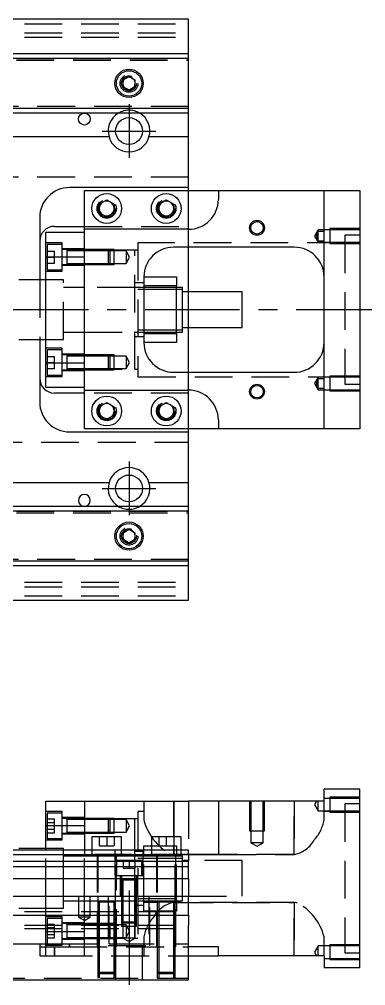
# Model space of a CAD drawing. Extents: x -20 to 992, y -268 to 102.
# Drawn here: x 703.1 to 819.5, y -226.9 to 97.5 of the extents above; entities that cross this region are included whole.
import ezdxf

# ---------------------------------------------------------------- set-up
doc = ezdxf.new("R2010")
doc.units = 0
doc.linetypes.add('CENTER', pattern=[50.8, 31.75, -6.35, 6.35, -6.35])
doc.linetypes.add('DASHED', pattern=[19.05, 12.7, -6.35])
doc.layers.get('0').update_dxf_attribs({"linetype": 'CONTINUOUS'})
doc.layers.add('CENTER', color=1, linetype='CENTER')

msp = doc.modelspace()

# ---------------------------------------------------------------- linework, layer by layer
at = {"color": 7, "linetype": 'CONTINUOUS'}
for p, q in [((760, 97.5), (455, 97.5)), ((760, 86), (760, 97.5)), ((455, 86), (760, 86)), ((455, 84.460392), (760, 84.460392)), ((760, 84.460392), (760, 86)), ((760, 67.539608), (760, 84.460392)), ((738, 77.1547), (740, 78.309402)), ((740, 78.309402), (742, 77.1547)), ((738, 74.8453), (738, 77.1547)), ((740, 73.690598), (738, 74.8453)), ((742, 74.8453), (740, 73.690598)), ((742, 77.1547), (742, 74.8453)), ((760, 67.539608), (455, 67.539608)), ((760, 66), (455, 66)), ((760, 66), (760, 67.539608)), ((760, 58), (760, 66)), ((733.291796, 58), (626.708204, 58)), ((760, 58), (746.708204, 58)), ((760, 41), (760, 58)), ((760, 41), (720, 41)), ((725, 27), (725, 40)), ((725, 40), (770, 40)), ((760, 40), (760, 41)), ((770, 40), (770, 37)), ((770, 40), (805.5, 40)), ((805.5, -40), (805.5, 40)), ((805.5, 40), (817.5, 40)), ((817.5, 40), (817.5, -40)), ((730, 35.443376), (732.5, 36.886752)), ((732.5, 36.886752), (735, 35.443376)), ((750, 35.443376), (752.5, 36.886752)), ((752.5, 36.886752), (755, 35.443376)), ((730, 32.556624), (730, 35.443376)), ((732.5, 31.113248), (730, 32.556624)), ((735, 32.556624), (732.5, 31.113248)), ((735, 35.443376), (735, 32.556624)), ((750, 32.556624), (750, 35.443376)), ((752.5, 31.113248), (750, 32.556624)), ((755, 32.556624), (752.5, 31.113248)), ((755, 35.443376), (755, 32.556624)), ((710, 31), (710, 10)), ((712, 17.78342), (712, 26)), ((712, 26), (725, 26)), ((715, 28), (725, 28)), ((760, 27), (725, 27)), ((725, 17.78342), (725, 27)), ((795.5, 21), (755, 21)), ((760, 6), (760, 21)), ((712, 17.78342), (725, 17.78342)), ((712, -17.78342), (712, 17.78342)), ((725, -17.78342), (725, 17.78342)), ((725, -17.78342), (725, 17.78342)), ((712, 10), (703, 10)), ((745, 11), (756, 11)), ((745, 11), (745, -11)), ((756, 11), (756, 8)), ((745, 6.75), (743, 6.75)), ((756, 8), (745, 8)), ((756, 6.75), (745, 6.75)), ((756, -8), (756, 8)), ((758, 7.5), (756, 7.5)), ((758, 6.75), (756, 6.75)), ((758, -7.5), (758, 7.5)), ((778, 6), (758, 6)), ((778, -6), (778, 6)), ((758, -6), (778, -6)), ((760, -21), (760, -6)), ((743, -6.75), (745, -6.75)), ((745, -6.75), (756, -6.75)), ((745, -8), (756, -8)), ((756, -6.75), (758, -6.75)), ((756, -7.5), (758, -7.5)), ((756, -8), (756, -11)), ((703, -10), (712, -10)), ((710, -10), (710, -31)), ((756, -11), (745, -11)), ((712, -17.78342), (725, -17.78342)), ((712, -26), (712, -17.78342)), ((725, -27), (725, -17.78342)), ((755, -21), (795.5, -21)), ((712, -26), (725, -26)), ((725, -28), (715, -28)), ((725, -27), (760, -27)), ((725, -40), (725, -27)), ((730, -32.556624), (732.5, -31.113248)), ((732.5, -31.113248), (735, -32.556624)), ((750, -32.556624), (752.5, -31.113248)), ((752.5, -31.113248), (755, -32.556624)), ((730, -35.443376), (730, -32.556624)), ((732.5, -36.886752), (730, -35.443376)), ((735, -35.443376), (732.5, -36.886752)), ((735, -32.556624), (735, -35.443376)), ((750, -35.443376), (750, -32.556624)), ((752.5, -36.886752), (750, -35.443376)), ((755, -35.443376), (752.5, -36.886752)), ((755, -32.556624), (755, -35.443376)), ((770, -37), (770, -40)), ((720, -41), (760, -41)), ((770, -40), (725, -40)), ((760, -41), (760, -40)), ((760, -58), (760, -41)), ((805.5, -40), (770, -40)), ((817.5, -40), (805.5, -40)), ((626.708204, -58), (733.291796, -58)), ((746.708204, -58), (760, -58)), ((760, -66), (760, -58)), ((455, -66), (760, -66)), ((455, -67.539608), (760, -67.539608)), ((760, -67.539608), (760, -66)), ((760, -84.460392), (760, -67.539608)), ((738, -74.8453), (740, -73.690598)), ((740, -73.690598), (742, -74.8453)), ((738, -77.1547), (738, -74.8453)), ((740, -78.309402), (738, -77.1547)), ((742, -77.1547), (740, -78.309402)), ((742, -74.8453), (742, -77.1547)), ((760, -84.460392), (455, -84.460392)), ((760, -86), (455, -86)), ((760, -86), (760, -84.460392)), ((760, -97.5), (760, -86)), ((455, -97.5), (760, -97.5)), ((805.5, -164.93), (805.5, -160.93)), ((817.5, -160.93), (805.5, -160.93)), ((817.5, -220.93), (817.5, -160.93)), ((712, -173.14658), (712, -164.93)), ((712, -164.93), (725, -164.93)), ((725, -164.93), (760, -164.93)), ((725, -164.93), (725, -181.43)), ((770, -164.93), (760, -164.93)), ((770, -164.93), (770, -182.93)), ((805.5, -164.93), (770, -164.93)), ((719.1, -170.752326), (719.1, -170.753182)), ((712, -173.14658), (725, -173.14658)), ((712, -181.43), (712, -173.14658)), ((719.1, -173.1023), (719.1, -173.38317)), ((719.1, -175.019328), (719.1, -175.752336)), ((737.5, -176.93), (727.5, -176.93)), ((727.5, -176.93), (727.5, -181.43)), ((737.5, -181.43), (737.5, -176.93)), ((757.5, -176.93), (747.5, -176.93)), ((747.5, -176.93), (747.5, -181.43)), ((757.5, -181.43), (757.5, -176.93)), ((760, -181.43), (454.5, -181.43)), ((712, -180.93), (703, -180.93)), ((760, -182.969608), (760, -181.43)), ((760, -182.969608), (454.5, -182.969608)), ((770, -182.93), (760, -182.93)), ((760, -182.969608), (760, -185.090392)), ((454.5, -185.090392), (760, -185.090392)), ((760, -187.000532), (454.5, -187.000532)), ((760, -187.000532), (760, -185.090392)), ((760, -191.111934), (760, -187.000532)), ((760, -191.111934), (454.5, -191.111934)), ((760, -191.111934), (760, -196.93)), ((0, -196.93), (760, -196.93)), ((760, -203.23), (760, -196.93)), ((0, -203.23), (760, -203.23)), ((760, -203.23), (760, -206.63)), ((719.1, -206.107664), (719.1, -206.50767)), ((719.1, -206.50767), (719.1, -206.63)), ((760, -224.93), (760, -206.63)), ((719.1, -208.465624), (719.1, -208.749714)), ((719.1, -210.70767), (719.1, -211.107674)), ((770, -213.93), (760, -213.93)), ((770, -216.93), (770, -213.93)), ((760, -216.93), (770, -216.93)), ((805.5, -216.93), (770, -216.93)), ((805.5, -216.93), (805.5, -220.93)), ((817.5, -220.93), (805.5, -220.93)), ((0, -224.93), (760, -224.93))]:
    msp.add_line(p, q, dxfattribs=at)
at = {"color": 3, "linetype": 'DASHED'}
for p, q in [((0, 96), (760, 96)), ((0, 93), (760, 93)), ((0, 91.5), (760, 91.5)), ((454.5, 84.403994), (760, 84.403994)), ((454.5, 83.8), (760, 83.8)), ((737.5, 76), (737.534018, 76.411016)), ((760, 68.2), (454.5, 68.2)), ((760, 67.596006), (454.5, 67.596006)), ((760, 44.5), (5.640312, 44.5)), ((760, 28), (760, 40)), ((729.5, 34), (729.520026, 34.346056)), ((749.5, 34), (749.520026, 34.346056)), ((725, 28), (760, 28)), ((725, 17.78342), (725, 26)), ((760, 27), (760, 28)), ((760, 21), (760, 27)), ((803.5, 26.848738), (802.287564, 24.748738)), ((803.163852, 25.611128), (803.302956, 25.985522)), ((803.302956, 25.985522), (803.5, 26.435254)), ((803.5, 26.435254), (803.5, 26.848738)), ((807.5, 26.848738), (803.5, 26.848738)), ((803.5, 23.06222), (803.5, 26.435794)), ((803.5, 26.435254), (805.5, 26.435254)), ((807.5, 27.248732), (807.5, 22.248742)), ((817.5, 27.248732), (807.5, 27.248732)), ((817.5, 26.848738), (807.5, 26.848738)), ((802.287564, 24.748738), (803.5, 22.648738)), ((803.016436, 24.911344), (803.060666, 25.226886)), ((803.060666, 25.226886), (803.163852, 25.611128)), ((803.5, 22.648738), (803.5, 23.06222)), ((805.5, 23.06222), (803.5, 23.06222)), ((812.5, 25), (812.5, -25)), ((817.5, 25), (812.5, 25)), ((717.5, 22.42767), (712, 22.42767)), ((712.5, 21.92767), (712.5, 13.42767)), ((717.5, 21.92767), (712.5, 21.92767)), ((712.5, 19.67767), (715, 19.67767)), ((715, 17.67767), (715, 19.67767)), ((717.5, 12.92767), (717.5, 22.42767)), ((725, 20.42767), (717.5, 20.42767)), ((719.1, 20.17767), (717.5, 20.17767)), ((719.1, 20.17767), (719.095, 20.17767)), ((719.1, 20.17767), (719.1, 19.92022)), ((719.105, 20.17767), (719.1, 20.17767)), ((724.99998, 20.17767), (719.1, 20.17767)), ((719.1, 19.92022), (719.1, 15.435068)), ((724.99998, 19.77767), (719.1, 19.77767)), ((733.1, 20.17767), (725, 20.17767)), ((733.1, 20.177664), (725, 20.177664)), ((742, 20), (725, 20)), ((733.5, 19.77767), (725, 19.77767)), ((733.1, 15.17767), (733.1, 20.17767)), ((733.5, 19.77767), (733.1, 20.17767)), ((735, 20.177664), (733.10002, 20.177664)), ((733.5, 19.77767), (733.5, 15.57767)), ((735, 19.77767), (733.50002, 19.77767)), ((735, 15.177674), (735, 20.177664)), ((739, 19.77767), (735, 19.77767)), ((739, 19.77767), (739, 15.57767)), ((740.212436, 17.67767), (739, 19.77767)), ((742, -20), (742, 20)), ((743, 20), (742, 20)), ((743, 22.5), (743, -22.5)), ((812.5, 22.5), (743, 22.5)), ((803.5, 22.648738), (807.5, 22.648738)), ((807.5, 22.648738), (817.5, 22.648738)), ((807.5, 22.248742), (817.5, 22.248742)), ((712.5, 17.67767), (715, 17.67767)), ((715, 15.67767), (715, 17.67767)), ((739, 15.57767), (740.212436, 17.67767)), ((712.5, 15.67767), (715, 15.67767)), ((712.5, 13.42767), (717.5, 13.42767)), ((717.5, 15.17767), (719.1, 15.17767)), ((717.5, 14.92767), (725, 14.92767)), ((719.095, 15.17767), (719.1, 15.17767)), ((719.1, 15.57767), (724.99998, 15.57767)), ((719.1, 15.435068), (719.1, 15.17767)), ((719.1, 15.17767), (719.105, 15.17767)), ((719.1, 15.17767), (724.99998, 15.17767)), ((725, 15.57767), (733.5, 15.57767)), ((725, 15.177674), (733.1, 15.177674)), ((725, 15.17767), (733.1, 15.17767)), ((733.1, 15.17767), (733.5, 15.57767)), ((733.10002, 15.177674), (735, 15.177674)), ((733.50002, 15.57767), (735, 15.57767)), ((735, 15.57767), (739, 15.57767)), ((710, 10), (710, -10)), ((712, 12.92767), (717.5, 12.92767)), ((718, 10), (712, 10)), ((718, -10), (718, 10)), ((725, 7.5), (718, 7.5)), ((742, 7.5), (725, 7.5)), ((745, 9), (742, 9)), ((743, 7.5), (742, 7.5)), ((743, 7.5), (742.995, 7.5)), ((745, 7.5), (743, 7.5)), ((743.005, 7.5), (743, 7.5)), ((756, 7.5), (745, 7.5)), ((760, -6), (760, 6)), ((718, -7.5), (725, -7.5)), ((725, -7.5), (742, -7.5)), ((742, -7.5), (743, -7.5)), ((742, -9), (745, -9)), ((742.995, -7.5), (743, -7.5)), ((743, -7.5), (745, -7.5)), ((743, -7.5), (743.005, -7.5)), ((745, -7.5), (756, -7.5)), ((712, -10), (718, -10)), ((717.5, -12.92767), (712, -12.92767)), ((717.5, -22.42767), (717.5, -12.92767)), ((712.5, -13.42767), (712.5, -21.92767)), ((717.5, -13.42767), (712.5, -13.42767)), ((712.5, -15.67767), (715, -15.67767)), ((715, -17.67767), (715, -15.67767)), ((725, -14.92767), (717.5, -14.92767)), ((719.1, -15.17767), (717.5, -15.17767)), ((719.1, -15.17767), (719.095, -15.17767)), ((719.1, -15.17767), (719.1, -15.435118)), ((724.99998, -15.17767), (719.1, -15.17767)), ((719.105, -15.17767), (719.1, -15.17767)), ((719.1, -15.435118), (719.1, -19.920272)), ((724.99998, -15.57767), (719.1, -15.57767)), ((733.1, -15.17767), (725, -15.17767)), ((733.1, -15.177674), (725, -15.177674)), ((733.5, -15.57767), (725, -15.57767)), ((733.1, -20.17767), (733.1, -15.17767)), ((733.5, -15.57767), (733.1, -15.17767)), ((735, -15.177674), (733.10002, -15.177674)), ((733.5, -15.57767), (733.5, -19.77767)), ((735, -15.57767), (733.50002, -15.57767)), ((735, -20.177664), (735, -15.177674)), ((739, -15.57767), (735, -15.57767)), ((739, -15.57767), (739, -19.77767)), ((740.212436, -17.67767), (739, -15.57767)), ((712.5, -17.67767), (715, -17.67767)), ((715, -19.67767), (715, -17.67767)), ((725, -26), (725, -17.78342)), ((739, -19.77767), (740.212436, -17.67767)), ((712, -22.42767), (717.5, -22.42767)), ((712.5, -19.67767), (715, -19.67767)), ((712.5, -21.92767), (717.5, -21.92767)), ((717.5, -20.17767), (719.1, -20.17767)), ((717.5, -20.42767), (725, -20.42767)), ((719.095, -20.17767), (719.1, -20.17767)), ((719.1, -19.77767), (724.99998, -19.77767)), ((719.1, -19.920272), (719.1, -20.17767)), ((719.1, -20.17767), (724.99998, -20.17767)), ((719.1, -20.17767), (719.105, -20.17767)), ((725, -19.77767), (733.5, -19.77767)), ((725, -20), (742, -20)), ((725, -20.177664), (733.1, -20.177664)), ((725, -20.17767), (733.1, -20.17767)), ((733.1, -20.17767), (733.5, -19.77767)), ((733.10002, -20.177664), (735, -20.177664)), ((733.50002, -19.77767), (735, -19.77767)), ((735, -19.77767), (739, -19.77767)), ((742, -20), (743, -20)), ((743, -22.5), (812.5, -22.5)), ((760, -27), (760, -21)), ((803.5, -22.648738), (802.287564, -24.748738)), ((803.5, -23.06222), (803.5, -22.648738)), ((807.5, -22.648738), (803.5, -22.648738)), ((807.5, -22.248742), (807.5, -27.248732)), ((817.5, -22.248742), (807.5, -22.248742)), ((817.5, -22.648738), (807.5, -22.648738)), ((802.287564, -24.748738), (803.5, -26.848738)), ((803.016436, -24.586132), (803.060666, -24.27059)), ((803.060666, -24.27059), (803.163852, -23.886348)), ((803.163852, -23.886348), (803.302956, -23.511954)), ((803.302956, -23.511954), (803.5, -23.06222)), ((803.5, -26.435254), (803.5, -23.06168)), ((803.5, -23.06222), (805.5, -23.06222)), ((812.5, -25), (817.5, -25)), ((760, -28), (725, -28)), ((760, -28), (760, -27)), ((760, -40), (760, -28)), ((803.5, -26.848738), (803.5, -26.435254)), ((805.5, -26.435254), (803.5, -26.435254)), ((803.5, -26.848738), (807.5, -26.848738)), ((807.5, -26.848738), (817.5, -26.848738)), ((807.5, -27.248732), (817.5, -27.248732)), ((729.5, -34), (729.520026, -33.653944)), ((749.5, -34), (749.520026, -33.653944)), ((5.640312, -44.5), (760, -44.5)), ((454.5, -67.596006), (760, -67.596006)), ((454.5, -68.2), (760, -68.2)), ((742.483582, -75.713962), (742.5, -76)), ((760, -83.8), (454.5, -83.8)), ((760, -84.403994), (454.5, -84.403994)), ((0, -91.5), (760, -91.5)), ((0, -93), (760, -93)), ((0, -96), (760, -96)), ((745, -164.93), (745, -171.302214)), ((755, -176.93), (755, -164.93)), ((755, -164.93), (755, -176.93)), ((760, -164.93), (760, -181.43)), ((780.500006, -164.93), (780.500006, -174.93)), ((780.9, -164.93), (780.9, -174.93)), ((785.1, -174.93), (785.1, -164.93)), ((785.499994, -174.93), (785.499994, -164.93)), ((795.5, -164.93), (795.5, -182.852252)), ((795.5, -182.852252), (795.5, -164.93)), ((803.009982, -164.93), (802.287564, -166.181262)), ((803.5, -168.281262), (803.5, -164.93)), ((807.5, -164.081262), (805.5, -164.081262)), ((805.5, -171.302214), (805.5, -164.93)), ((807.5, -163.681268), (807.5, -168.681258)), ((817.5, -163.681268), (807.5, -163.681268)), ((817.5, -164.081262), (807.5, -164.081262)), ((717.5, -168.50233), (712, -168.50233)), ((717.5, -173.25233), (717.5, -168.50233)), ((743, -168.43), (743, -189.93)), ((745, -168.43), (743, -168.43)), ((802.287564, -166.181262), (803.5, -168.281262)), ((803.5, -168.281262), (807.5, -168.281262)), ((812.5, -168.43), (805.5, -168.43)), ((807.5, -168.281262), (817.5, -168.281262)), ((807.5, -168.681258), (817.5, -168.681258)), ((812.5, -165.93), (812.5, -215.93)), ((817.5, -165.93), (812.5, -165.93)), ((712.5, -169.00233), (712.5, -173.25233)), ((717.5, -169.00233), (712.5, -169.00233)), ((712.5, -170.94293), (715, -170.94293)), ((715, -172.09763), (715, -170.94293)), ((725, -170.50233), (717.5, -170.50233)), ((719.1, -170.75233), (717.5, -170.75233)), ((719.1, -170.75233), (719.095, -170.75233)), ((719.1, -170.75233), (719.1, -171.00978)), ((719.1, -171.009798), (719.1, -170.75233)), ((724.99998, -170.75233), (719.1, -170.75233)), ((719.105, -170.75233), (719.1, -170.75233)), ((719.1, -171.00978), (719.1, -173.25233)), ((724.99998, -171.15233), (719.1, -171.15233)), ((733.1, -170.75233), (725, -170.75233)), ((733.1, -170.752336), (725, -170.752336)), ((742, -170.93), (725, -170.93)), ((733.5, -171.15233), (725, -171.15233)), ((733.1, -173.25233), (733.1, -170.75233)), ((733.5, -171.15233), (733.1, -170.75233)), ((735, -170.752336), (733.10002, -170.752336)), ((733.5, -171.15233), (733.5, -173.25233)), ((735, -171.15233), (733.50002, -171.15233)), ((735, -175.752326), (735, -170.752336)), ((739, -171.15233), (735, -171.15233)), ((739, -171.15233), (739, -173.25233)), ((740.212436, -173.25233), (739, -171.15233)), ((742, -181.43), (742, -170.93)), ((743, -170.93), (742, -170.93)), ((712.5, -172.09763), (715, -172.09763)), ((712.5, -173.25233), (712.5, -177.50233)), ((712.5, -174.407032), (715, -174.407032)), ((715, -174.407032), (715, -172.09763)), ((715, -175.561732), (715, -174.407032)), ((717.5, -178.00233), (717.5, -173.25233)), ((719.1, -173.25233), (719.1, -175.019324)), ((719.1, -175.019324), (719.1, -175.494932)), ((733.1, -175.75233), (733.1, -173.25233)), ((733.5, -173.25233), (733.5, -175.35233)), ((739, -173.25233), (739, -175.35233)), ((739, -175.35233), (740.212436, -173.25233)), ((780.500006, -174.93), (785.499994, -174.93)), ((780.9, -174.93), (780.9, -178.93)), ((785.1, -178.93), (785.1, -174.93)), ((712, -178.00233), (717.5, -178.00233)), ((712.5, -175.561732), (715, -175.561732)), ((712.5, -177.50233), (717.5, -177.50233)), ((717.5, -175.75233), (719.1, -175.75233)), ((717.5, -176.00233), (725, -176.00233)), ((719.095, -175.75233), (719.1, -175.75233)), ((719.1, -175.35233), (724.99998, -175.35233)), ((719.1, -175.494932), (719.1, -175.75233)), ((719.1, -175.75233), (724.99998, -175.75233)), ((719.1, -175.75233), (719.105, -175.75233)), ((725, -175.35233), (733.5, -175.35233)), ((725, -175.752326), (733.1, -175.752326)), ((725, -175.75233), (733.1, -175.75233)), ((730, -176.93), (730, -179.93)), ((732.5, -176.93), (732.5, -179.93)), ((733.1, -175.75233), (733.5, -175.35233)), ((733.10002, -175.752326), (735, -175.752326)), ((733.50002, -175.35233), (735, -175.35233)), ((735, -175.35233), (739, -175.35233)), ((735, -176.93), (735, -179.93)), ((750, -176.93), (750, -179.93)), ((752.5, -176.93), (752.5, -179.93)), ((755, -176.93), (755, -179.93)), ((718, -180.93), (712, -180.93)), ((712, -196.93), (712, -181.43)), ((718, -181.43), (718, -180.93)), ((718, -190.93), (718, -181.43)), ((725, -181.43), (725, -182.93)), ((727.5, -181.43), (727.5, -182.93)), ((730, -179.93), (732.5, -179.93)), ((732.5, -179.93), (735, -179.93)), ((735.25, -181.43), (735.25, -189.93)), ((737.5, -182.93), (737.5, -181.43)), ((742, -182.93), (742, -181.43)), ((744.75, -189.93), (744.75, -181.43)), ((745, -179.93), (747.5, -179.93)), ((745, -181.43), (745, -179.93)), ((745, -182.93), (745, -181.43)), ((747.5, -179.93), (750, -179.93)), ((747.5, -181.43), (747.5, -182.93)), ((750, -179.93), (752.5, -179.93)), ((752.5, -179.93), (755, -179.93)), ((755, -179.93), (756, -179.93)), ((755, -182.852252), (755, -179.93)), ((755, -179.93), (755, -181.43)), ((755, -181.43), (755, -182.852252)), ((756, -179.93), (756, -181.43)), ((756, -181.43), (756, -182.93)), ((757.5, -182.93), (757.5, -181.43)), ((785.1, -178.93), (780.9, -178.93)), ((780.9, -178.93), (783, -180.142436)), ((783, -180.142436), (785.1, -178.93)), ((725, -183.43), (718, -183.43)), ((760, -182.93), (725, -182.93)), ((725, -196.93), (725, -182.93)), ((729.5, -183.43), (725, -183.43)), ((729.25, -182.93), (729.25, -213.93)), ((729.5, -182.93), (729.5, -196.93)), ((735.5, -183.43), (729.5, -183.43)), ((735.5, -198.935), (735.5, -182.93)), ((742, -183.43), (735.5, -183.43)), ((735.75, -184.93), (735.75, -182.93)), ((745, -181.93), (742, -181.93)), ((742, -184.93), (742, -182.93)), ((743, -183.43), (742, -183.43)), ((743, -183.43), (742.995, -183.43)), ((745, -183.43), (743, -183.43)), ((743.005, -183.43), (743, -183.43)), ((745, -184.18), (743, -184.18)), ((745, -198.93), (745, -182.93)), ((749.5, -183.43), (745, -183.43)), ((749.5, -184.18), (745, -184.18)), ((749.25, -182.93), (749.25, -213.93)), ((749.5, -182.93), (749.5, -198.935)), ((755.5, -183.43), (749.5, -183.43)), ((755.5, -184.18), (749.5, -184.18)), ((753.951654, -182.710384), (754.307618, -182.790138)), ((754.307618, -182.790138), (754.65068, -182.836404)), ((754.65068, -182.836404), (755, -182.852252)), ((755, -182.852252), (756, -182.852252)), ((795.5, -182.852252), (755, -182.852252)), ((755.5, -198.935), (755.5, -182.93)), ((756, -183.43), (755.5, -183.43)), ((756, -184.18), (755.5, -184.18)), ((755.75, -213.93), (755.75, -182.93)), ((756, -182.852252), (757.5, -182.852252)), ((756, -198.93), (756, -182.93)), ((758, -183.43), (756, -183.43)), ((758, -184.18), (756, -184.18)), ((757.5, -182.852252), (760, -182.852252)), ((758, -190.93), (758, -183.43)), ((760, -182.852252), (770, -182.852252)), ((770, -182.852252), (795.5, -182.852252)), ((744.25, -184.93), (735.75, -184.93)), ((735.75, -184.93), (735.75, -189.93)), ((738, -184.93), (738, -187.43)), ((738, -187.43), (740, -187.43)), ((740, -184.93), (740, -187.43)), ((740, -187.43), (742, -187.43)), ((742, -184.93), (742, -187.43)), ((742, -190.93), (742, -187.43)), ((744.25, -189.93), (744.25, -184.93)), ((760, -184.93), (758, -184.93)), ((778, -184.93), (760, -184.93)), ((778, -190.93), (778, -184.93)), ((718, -196.93), (718, -190.93)), ((735.25, -189.93), (744.75, -189.93)), ((735.75, -213.93), (735.75, -189.93)), ((737, -189.93), (737, -196.93)), ((737.5, -189.93), (737.5, -191.53)), ((742, -196.93), (742, -190.93)), ((742.5, -191.53), (742.5, -189.93)), ((743, -196.93), (743, -189.93)), ((758, -198.43), (758, -190.93)), ((778, -196.93), (778, -190.93)), ((737.5, -191.525), (737.5, -191.53)), ((737.5, -191.53), (737.757448, -191.53)), ((737.757468, -191.53), (737.5, -191.53)), ((737.5, -191.53), (737.5, -191.535)), ((737.5, -191.53), (737.5, -196.92998)), ((742.242552, -191.53), (737.757468, -191.53)), ((737.9, -191.53), (737.9, -196.92998)), ((742.1, -196.92998), (742.1, -191.53)), ((742.5, -191.53), (742.242552, -191.53)), ((742.242602, -191.53), (742.5, -191.53)), ((742.5, -191.53), (742.5, -191.525)), ((742.5, -191.535), (742.5, -191.53)), ((742.5, -196.92998), (742.5, -191.53)), ((712, -203.23), (712, -196.93)), ((718, -200.93), (718, -196.93)), ((723, -196.93), (723, -203.93)), ((725, -203.23), (725, -196.93)), ((727, -203.93), (727, -196.93)), ((729.5, -196.93), (729.5, -198.93)), ((733, -196.93), (733, -213.43)), ((733.291796, -212.93), (733.291796, -196.93)), ((737.5, -196.93), (737.5, -203.23)), ((737.500006, -196.93), (737.500006, -203.23)), ((737.9, -196.93), (737.9, -203.23)), ((742, -203.93), (742, -196.93)), ((742.1, -203.23), (742.1, -196.93)), ((742.499994, -203.23), (742.499994, -196.93)), ((742.5, -203.23), (742.5, -196.93)), ((743, -196.93), (743, -213.43)), ((743, -197.68), (758, -197.68)), ((746.708204, -196.93), (746.708204, -212.93)), ((747, -213.43), (747, -196.93)), ((760, -196.93), (778, -196.93)), ((702.995, -200.93), (703.291796, -200.93)), ((703.291796, -200.93), (712, -200.93)), ((712, -200.93), (716.708204, -200.93)), ((716.708204, -200.93), (718, -200.93)), ((718, -198.43), (725, -198.43)), ((725, -198.43), (729.5, -198.43)), ((729.5, -198.43), (743.005, -198.43)), ((729.5, -198.925), (729.5, -198.93)), ((729.849602, -198.93), (729.5, -198.93)), ((729.5, -198.93), (729.5, -198.935)), ((729.5, -198.93), (729.5, -203.23)), ((735.15035, -198.93), (729.849602, -198.93)), ((730, -198.93), (730, -203.23)), ((735, -206.63), (735, -198.93)), ((735.5, -198.93), (735.15035, -198.93)), ((735.5, -206.63), (735.5, -198.925)), ((742, -199.93), (745, -199.93)), ((742.995, -198.43), (756, -198.43)), ((743.005, -198.43), (756, -198.43)), ((745, -198.93), (749.39999, -198.93)), ((745, -201.93), (745, -198.93)), ((749.39999, -198.93), (749.499994, -198.93)), ((749.5, -198.925), (749.5, -206.63)), ((749.5, -198.93), (749.84965, -198.93)), ((749.849602, -198.93), (749.5, -198.93)), ((755.15035, -198.93), (749.849602, -198.93)), ((750, -198.93), (750, -206.63)), ((755, -206.63), (755, -198.93)), ((755.562908, -199.007748), (755, -199.007748)), ((755, -199.007748), (755.562908, -199.007748)), ((755.150204, -198.93), (755.5, -198.93)), ((755.5, -198.93), (755.15035, -198.93)), ((755.5, -206.63), (755.5, -198.925)), ((755.500006, -198.93), (755.60001, -198.93)), ((795.5, -199.007748), (755.562908, -199.007748)), ((755.562908, -199.007748), (795.5, -199.007748)), ((755.60001, -198.93), (756, -198.93)), ((756, -198.43), (758, -198.43)), ((756, -198.93), (756, -201.93)), ((795.5, -199.007748), (795.5, -216.93)), ((795.5, -216.93), (795.5, -199.007748)), ((795.847748, -199.023532), (795.5, -199.007748)), ((796.192382, -199.069862), (795.847748, -199.023532)), ((796.427222, -199.118996), (796.192382, -199.069862)), ((0, -202.08), (760, -202.08)), ((712, -206.63), (712, -203.23)), ((717.5, -203.85767), (712, -203.85767)), ((712.5, -204.35767), (712.5, -206.63)), ((716.708204, -204.35767), (712.5, -204.35767)), ((717.5, -204.35767), (716.708204, -204.35767)), ((717.5, -208.60767), (717.5, -203.85767)), ((727, -203.93), (723, -203.93)), ((723, -203.93), (725, -205.0847)), ((727, -203.93), (723, -203.93)), ((723, -203.93), (725, -205.0847)), ((725, -206.63), (725, -203.23)), ((725, -205.0847), (727, -203.93)), ((729.5, -203.23), (729.5, -206.63)), ((730, -203.23), (730, -206.63)), ((737.5, -203.23), (737.5, -205.53)), ((737.500006, -203.23), (737.500006, -205.530006)), ((737.9, -203.23), (737.9, -205.93)), ((742, -205.93), (742, -203.93)), ((742.1, -205.93), (742.1, -203.23)), ((742.499994, -205.530006), (742.499994, -203.23)), ((742.5, -205.53), (742.5, -203.23)), ((756, -201.93), (745, -201.93)), ((0, -206.63), (760, -206.63)), ((712, -208.71342), (712, -206.63)), ((712.5, -206.298268), (715, -206.298268)), ((712.5, -206.63), (712.5, -208.60767)), ((712.5, -207.452968), (715, -207.452968)), ((715, -207.452968), (715, -206.298268)), ((715, -209.76237), (715, -207.452968)), ((725, -205.85767), (717.5, -205.85767)), ((719.1, -206.10767), (717.5, -206.10767)), ((719.1, -206.10767), (719.095, -206.10767)), ((719.1, -206.10767), (719.1, -206.365118)), ((719.1, -206.365136), (719.1, -206.10767)), ((724.99998, -206.10767), (719.1, -206.10767)), ((719.105, -206.10767), (719.1, -206.10767)), ((719.1, -206.365118), (719.1, -206.629906)), ((724.99998, -206.50767), (719.1, -206.50767)), ((719.1, -206.629906), (719.1, -208.60767)), ((729.5, -206.10767), (725, -206.10767)), ((729.5, -206.107674), (725, -206.107674)), ((729.5, -206.50767), (725, -206.50767)), ((725, -213.93), (725, -206.63)), ((730, -206.10767), (729.5, -206.10767)), ((730, -206.107674), (729.5, -206.107674)), ((730, -206.50767), (729.5, -206.50767)), ((729.5, -206.63), (729.5, -213.92998)), ((733.1, -206.10767), (730, -206.10767)), ((733.100006, -206.107674), (730, -206.107674)), ((733.5, -206.50767), (730, -206.50767)), ((730, -206.63), (730, -213.92998)), ((733.1, -206.63), (733.1, -206.10767)), ((733.5, -206.50767), (733.1, -206.10767)), ((733.1, -208.60767), (733.1, -206.63)), ((735, -206.107674), (733.10002, -206.107674)), ((733.5, -206.50767), (733.5, -206.63)), ((733.5, -206.63), (733.5, -208.60767)), ((735, -206.50767), (733.50002, -206.50767)), ((739, -206.50767), (735, -206.50767)), ((735, -213.92998), (735, -206.63)), ((735.5, -213.92998), (735.5, -206.63)), ((737.5, -205.53), (742.5, -205.53)), ((737.5, -205.53), (737.9, -205.93)), ((737.500006, -205.53002), (737.500006, -206.63)), ((737.500006, -206.63), (737.500006, -206.93)), ((737.500006, -206.93), (742.499994, -206.93)), ((742.1, -205.93), (737.9, -205.93)), ((737.9, -205.93002), (737.9, -206.93)), ((737.9, -206.93), (737.9, -210.93)), ((739, -206.50767), (739, -208.60767)), ((740.212436, -208.60767), (739, -206.50767)), ((742, -206.63), (742, -205.93)), ((742, -206.93), (742, -206.63)), ((742, -210.93), (742, -206.93)), ((742.1, -205.93), (742.5, -205.53)), ((742.1, -206.93), (742.1, -205.93002)), ((742.1, -210.93), (742.1, -206.93)), ((742.499994, -206.63), (742.499994, -205.53002)), ((742.499994, -206.93), (742.499994, -206.63)), ((749.5, -206.63), (749.5, -213.92998)), ((750, -206.63), (750, -213.92998)), ((755, -213.92998), (755, -206.63)), ((755.5, -213.92998), (755.5, -206.63)), ((0, -207.78), (760, -207.78)), ((712, -208.71342), (716.708204, -208.71342)), ((712, -212.93), (712, -208.71342)), ((712.5, -208.60767), (712.5, -212.85767)), ((712.5, -209.76237), (715, -209.76237)), ((715, -210.91707), (715, -209.76237)), ((716.708204, -208.71342), (725, -208.71342)), ((717.5, -213.35767), (717.5, -208.60767)), ((719.1, -208.60767), (719.1, -210.850272)), ((719.1, -210.70767), (724.99998, -210.70767)), ((719.1, -211.10767), (719.1, -210.85022)), ((719.1, -210.850272), (719.1, -211.10767)), ((719.1, -210.850272), (719.1, -211.10767)), ((725, -210.70767), (729.5, -210.70767)), ((729.5, -210.70767), (730, -210.70767)), ((730, -210.70767), (733.5, -210.70767)), ((733.1, -211.10767), (733.1, -208.60767)), ((733.1, -211.10767), (733.5, -210.70767)), ((733.5, -208.60767), (733.5, -210.70767)), ((733.50002, -210.70767), (735, -210.70767)), ((735, -210.70767), (739, -210.70767)), ((739, -208.60767), (739, -210.70767)), ((739, -210.70767), (740.212436, -208.60767)), ((745, -210.557786), (745, -216.93)), ((805.5, -216.93), (805.5, -210.557786)), ((446.708204, -212.93), (703.291796, -212.93)), ((703.291796, -212.93), (716.708204, -212.93)), ((710, -212.93), (710, -213.93)), ((710, -213.93), (720, -213.93)), ((710, -213.93), (710, -216.93)), ((712, -216.93), (712, -212.93)), ((712, -213.35767), (717.5, -213.35767)), ((712.5, -210.91707), (715, -210.91707)), ((712.5, -212.85767), (716.708204, -212.85767)), ((715, -216.93), (715, -213.93)), ((715, -213.93), (715, -216.93)), ((716.708204, -212.85767), (717.5, -212.85767)), ((716.708204, -212.93), (760, -212.93)), ((717.5, -211.10767), (719.105, -211.10767)), ((717.5, -211.35767), (725, -211.35767)), ((719.095, -211.10767), (724.99998, -211.10767)), ((720, -213.93), (720, -212.93)), ((720, -212.93), (720, -213.93)), ((720, -213.93), (760, -213.93)), ((725, -210.93), (729.5, -210.93)), ((725, -211.107664), (729.5, -211.107664)), ((725, -211.10767), (729.5, -211.10767)), ((725, -216.93), (725, -213.93)), ((729.5, -210.93), (730, -210.93)), ((729.5, -211.107664), (730, -211.107664)), ((729.5, -211.10767), (730, -211.10767)), ((729.5, -213.93), (729.5, -222.43)), ((729.500006, -213.93), (729.500006, -222.430006)), ((730, -210.93), (733.27767, -210.93)), ((730, -211.107664), (733.100006, -211.107664)), ((730, -211.10767), (733.1, -211.10767)), ((730, -213.93), (730, -222.93)), ((733, -213.43), (747, -213.43)), ((733.10002, -211.107664), (735, -211.107664)), ((733.27767, -210.93), (735, -210.93)), ((733.291796, -212.93), (746.708204, -212.93)), ((735, -210.93), (735.5, -210.93)), ((735, -222.93), (735, -213.93)), ((735.499994, -222.430006), (735.499994, -213.93)), ((735.5, -210.93), (737.9, -210.93)), ((735.5, -213.43), (735.5, -224.93)), ((735.5, -222.43), (735.5, -213.93)), ((742.1, -210.93), (737.9, -210.93)), ((737.9, -210.93), (740, -212.142436)), ((740, -212.142436), (742.1, -210.93)), ((742.1, -210.93), (743, -210.93)), ((743, -213.43), (745, -213.43)), ((744.5, -224.93), (744.5, -213.43)), ((749.5, -213.93), (749.5, -222.43)), ((749.500006, -213.93), (749.500006, -222.430006)), ((750, -213.93), (750, -222.93)), ((755, -222.93), (755, -213.93)), ((755.499994, -222.430006), (755.499994, -213.93)), ((755.5, -222.43), (755.5, -213.93)), ((803.5, -213.578738), (802.287564, -215.678738)), ((803.5, -216.93), (803.5, -213.578738)), ((807.5, -213.578738), (803.5, -213.578738)), ((805.5, -213.43), (812.5, -213.43)), ((807.5, -213.178742), (807.5, -218.178732)), ((817.5, -213.178742), (807.5, -213.178742)), ((817.5, -213.578738), (807.5, -213.578738)), ((710, -216.93), (715, -216.93)), ((715, -216.93), (760, -216.93)), ((802.287564, -215.678738), (803.009982, -216.93)), ((812.5, -215.93), (817.5, -215.93)), ((805.5, -217.778738), (807.5, -217.778738)), ((807.5, -217.778738), (817.5, -217.778738)), ((807.5, -218.178732), (817.5, -218.178732)), ((729.5, -222.43), (735.5, -222.43)), ((729.5, -222.43), (730, -222.93)), ((729.500006, -222.43002), (729.500006, -224.43)), ((735, -222.93), (730, -222.93)), ((730, -222.93002), (730, -224.43)), ((735, -222.93), (735.5, -222.43)), ((735, -224.43), (735, -222.93002)), ((735.499994, -224.43), (735.499994, -222.43002)), ((749.5, -222.43), (755.5, -222.43)), ((749.5, -222.43), (750, -222.93)), ((749.500006, -222.43002), (749.500006, -224.43)), ((755, -222.93), (750, -222.93)), ((750, -222.93002), (750, -224.43)), ((755, -222.93), (755.5, -222.43)), ((755, -224.43), (755, -222.93002)), ((755.499994, -224.43), (755.499994, -222.43002)), ((6.499992, -224.43), (760, -224.43))]:
    msp.add_line(p, q, dxfattribs=at)
at = {"color": 7, "linetype": 'CONTINUOUS'}
for centre, radius in [((740, 76), 4.75), ((740, 76), 4.25), ((725, 64), 2), ((740, 60), 4.5), ((732.5, 34), 5), ((752.5, 34), 5), ((783, 27.5), 2.1), ((783, -27.5), 2.1), ((732.5, -34), 5), ((752.5, -34), 5), ((740, -60), 4.5), ((740, -76), 4.75), ((740, -76), 4.25)]:
    msp.add_circle(centre, radius, dxfattribs=at)
at = {"color": 3, "linetype": 'DASHED'}
for centre, radius in [((740, 76), 3), ((740, 76), 2.5), ((732.5, 34), 3.25), ((732.5, 34), 3), ((752.5, 34), 3.25), ((752.5, 34), 3), ((732.5, -34), 3.25), ((732.5, -34), 3), ((752.5, -34), 3.25), ((752.5, -34), 3), ((740, -76), 3), ((740, -76), 2.5)]:
    msp.add_circle(centre, radius, dxfattribs=at)
at = {"color": 3, "linetype": 'CONTINUOUS'}
for centre in [(783, 27.5), (783, -27.5)]:
    msp.add_circle(centre, 2.5, dxfattribs=at)
at = {"color": 7, "linetype": 'CONTINUOUS'}
for centre, radius, start, end in [((740, 76), 2.1, 102.24721, 137.75279), ((740, 76), 2.1, 77.75279, 102.24721), ((740, 76), 2.1, 42.24721, 77.75279), ((740, 76), 2.1, 162.24721, 180), ((740, 76), 2.1, 180, 197.75279), ((740, 76), 2.1, 137.75279, 162.24721), ((740, 76), 2.1, 197.75279, 222.24721), ((740, 76), 2.1, 17.75279, 42.24721), ((740, 76), 2.1, 317.75279, 342.24721), ((740, 76), 2.1, 342.24721, 17.75279), ((740, 76), 2.1, 222.24721, 257.75279), ((740, 76), 2.1, 257.75279, 282.24721), ((740, 76), 2.1, 282.24721, 317.75279), ((740, 60), 7, 121.002719, 196.60155), ((740, 60), 7, 343.39845, 58.997281), ((740, 60), 7, 196.60155, 343.39845), ((720, 31), 10, 90, 180), ((732.5, 34), 2.5, 120, 180), ((732.5, 34), 2.5, 60, 120), ((732.5, 34), 2.5, 0, 60), ((752.5, 34), 2.5, 120, 180), ((752.5, 34), 2.5, 60, 120), ((752.5, 34), 2.5, 0, 60), ((760, 37), 10, 270, 0), ((732.5, 34), 2.5, 180, 240), ((732.5, 34), 2.5, 300, 0), ((752.5, 34), 2.5, 180, 240), ((752.5, 34), 2.5, 300, 0), ((732.5, 34), 2.5, 240, 300), ((752.5, 34), 2.5, 240, 300), ((715, 23), 5, 90, 180), ((755, 11), 10, 90, 180), ((795.5, 11), 10, 0, 90), ((755, -11), 10, 180, 270), ((795.5, -11), 10, 270, 0), ((715, -23), 5, 180, 270), ((760, -37), 10, 0, 90), ((720, -31), 10, 180, 270), ((732.5, -34), 2.5, 120, 180), ((732.5, -34), 2.5, 60, 120), ((732.5, -34), 2.5, 0, 60), ((752.5, -34), 2.5, 120, 180), ((752.5, -34), 2.5, 60, 120), ((752.5, -34), 2.5, 0, 60), ((732.5, -34), 2.5, 180, 240), ((732.5, -34), 2.5, 300, 0), ((752.5, -34), 2.5, 180, 240), ((752.5, -34), 2.5, 300, 0), ((732.5, -34), 2.5, 240, 300), ((752.5, -34), 2.5, 240, 300), ((740, -60), 7, 16.60155, 163.39845), ((740, -60), 7, 163.39845, 238.997281), ((740, -60), 7, 301.002719, 16.60155), ((725, -64), 2, 90, 270), ((725, -64), 2, 270, 90), ((740, -76), 2.1, 137.75279, 162.24721), ((740, -76), 2.1, 102.24721, 137.75279), ((740, -76), 2.1, 77.75279, 102.24721), ((740, -76), 2.1, 42.24721, 77.75279), ((740, -76), 2.1, 17.75279, 42.24721), ((740, -76), 2.1, 162.24721, 180), ((740, -76), 2.1, 180, 197.75279), ((740, -76), 2.1, 197.75279, 222.24721), ((740, -76), 2.1, 222.24721, 257.75279), ((740, -76), 2.1, 282.24721, 317.75279), ((740, -76), 2.1, 317.75279, 342.24721), ((740, -76), 2.1, 342.24721, 17.75279), ((740, -76), 2.1, 257.75279, 282.24721)]:
    msp.add_arc(centre, radius, start, end, dxfattribs=at)
at = {"color": 3, "linetype": 'DASHED'}
for centre, radius, start, end in [((740, 60), 7, 58.997281, 121.002719), ((806.951784, 24.952686), 3.935565, 180.60188226, 208.70854311), ((806.95178, -24.544789), 3.935561, 180.60189743, 208.70855827), ((740, -60), 7, 238.997281, 301.002719), ((762.248428, -166.984016), 17.780751, 194.05528352, 242.18517545), ((792.931847, -169.249618), 12.734662, 317.63564126, 350.72450175), ((793.680594, -173.202647), 9.819629, 280.67760453, 331.88034487), ((756.823107, -208.664309), 9.827151, 100.6912945, 151.88008694), ((788.4387, -214.772635), 17.574211, 13.87659517, 62.96341554), ((757.917859, -212.779752), 13.107563, 138.13815045, 170.240215)]:
    msp.add_arc(centre, radius, start, end, dxfattribs=at)
at = {"layer": 'CENTER', "color": 1, "linetype": 'CENTER'}
for p, q in [((740, 69), (740, 51)), ((731, 60), (749, 60)), ((827.945, 0), (-20, 0)), ((740, -51), (740, -69)), ((731, -60), (749, -60)), ((740, -194.93), (740, -226.93))]:
    msp.add_line(p, q, dxfattribs=at)

doc.saveas('drawing.dxf')
